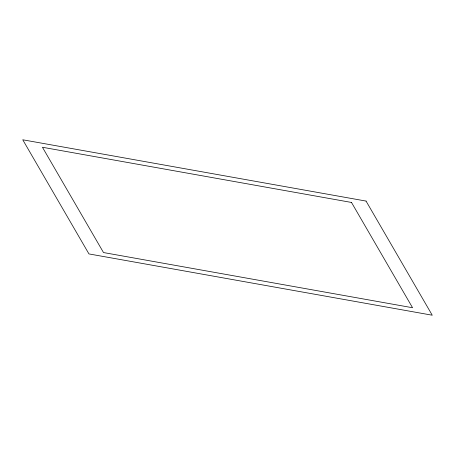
<?xml version="1.0" encoding="UTF-8"?>
<svg xmlns="http://www.w3.org/2000/svg" width="455" height="455" viewBox="0 0 455 455"><rect width="100%" height="100%" fill="white"/><g stroke="black" fill="none" stroke-linecap="round" stroke-linejoin="round"><path stroke-width="0.68" d="M366.048 201.076L22.75 139.782L88.953 253.924L432.25 315.218L366.048 201.076M351.499 202.447L42.434 147.261L103.501 252.553L412.566 307.739L351.499 202.447"/></g></svg>
